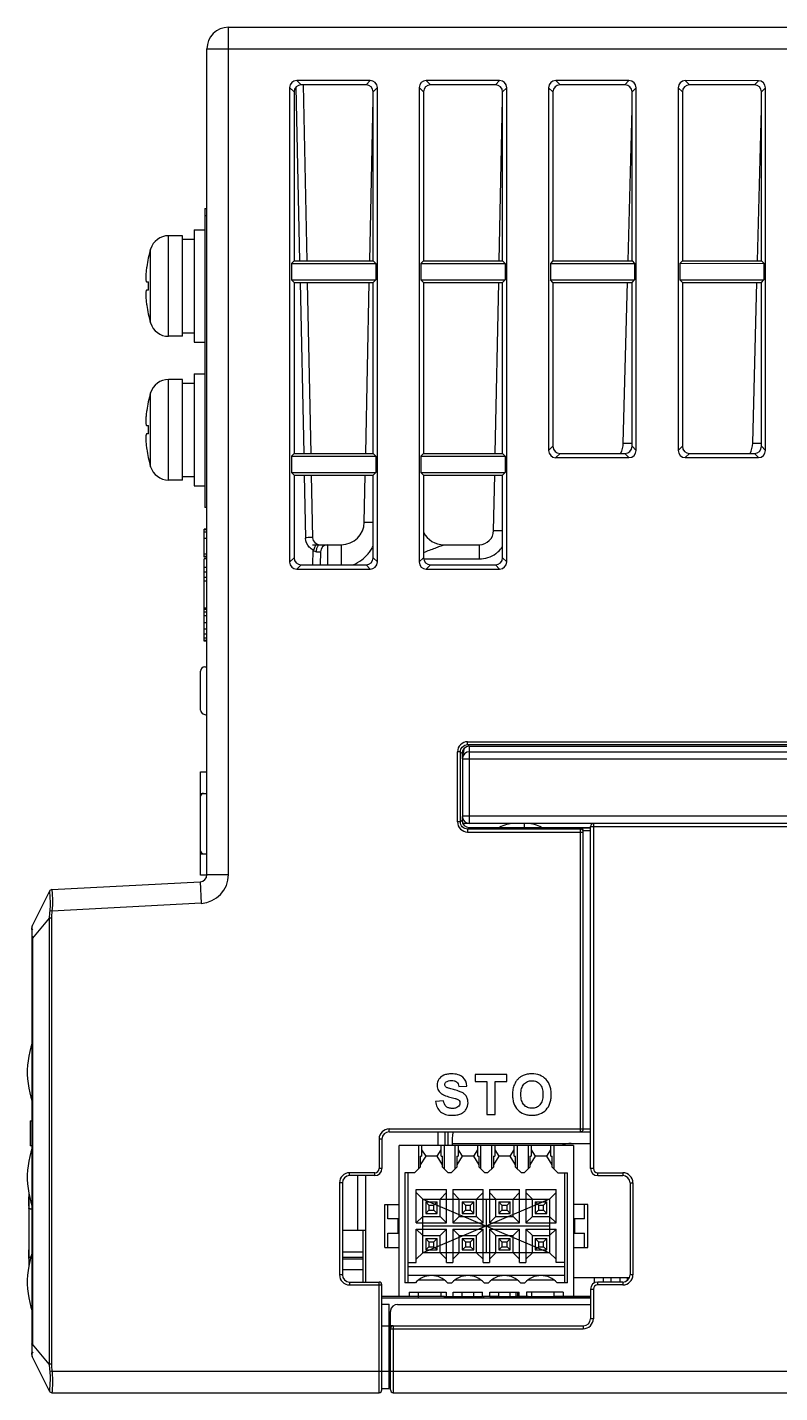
# Model space of a CAD drawing. Header units: millimetres. Extents: x 285 to 860, y 229 to 920.
# Drawn here: x 443.8 to 496.2, y 634.9 to 729.9 of the extents above; entities that cross this region are included whole.
import ezdxf

# ---------------------------------------------------------------- set-up
doc = ezdxf.new("R2010")
doc.units = ezdxf.units.MM
doc.header["$LTSCALE"] = 6
doc.layers.get('0').update_dxf_attribs({"linetype": 'CONTINUOUS'})

msp = doc.modelspace()

# ---------------------------------------------------------------- linework, layer by layer
for p, q in [((457.831, 670.962), (457.831, 729.917)), ((457.831, 729.917), (509.228, 729.917)), ((456.331, 670.962), (456.331, 728.417)), ((456.331, 728.417), (509.251, 728.417)), ((462.578, 726.217), (462.887, 725.917)), ((467.685, 726.215), (462.578, 726.217)), ((467.395, 725.917), (462.887, 725.917)), ((463.021, 725.919), (463.277, 713.667)), ((467.685, 726.215), (467.395, 725.917)), ((471.582, 726.213), (471.887, 725.917)), ((476.681, 726.211), (471.582, 726.213)), ((476.395, 725.917), (471.887, 725.917)), ((476.681, 726.211), (476.395, 725.917)), ((480.586, 726.21), (480.887, 725.917)), ((485.677, 726.207), (480.586, 726.21)), ((485.395, 725.917), (480.887, 725.917)), ((485.677, 726.207), (485.395, 725.917)), ((489.59, 726.206), (489.887, 725.917)), ((494.674, 726.204), (489.59, 726.206)), ((494.395, 725.917), (489.887, 725.917)), ((494.674, 726.204), (494.395, 725.917)), ((462.082, 725.721), (462.082, 692.712)), ((462.082, 725.721), (462.391, 725.42)), ((462.391, 725.42), (462.391, 713.667)), ((462.524, 725.758), (462.777, 713.675)), ((467.655, 713.672), (467.891, 724.947)), ((468.181, 725.719), (467.891, 725.42)), ((467.891, 713.667), (467.891, 725.42)), ((468.181, 692.715), (468.181, 725.719)), ((471.086, 725.717), (471.086, 692.716)), ((471.086, 725.717), (471.391, 725.42)), ((471.391, 725.42), (471.391, 713.667)), ((476.655, 713.672), (476.891, 724.947)), ((477.177, 725.715), (476.891, 725.42)), ((476.891, 713.667), (476.891, 725.42)), ((477.177, 692.718), (477.177, 725.715)), ((480.09, 725.714), (480.09, 700.47)), ((480.09, 725.714), (480.391, 725.42)), ((480.391, 725.42), (480.391, 713.667)), ((486.173, 725.711), (485.891, 725.42)), ((485.891, 713.667), (485.891, 725.42)), ((486.173, 700.472), (486.173, 725.711)), ((489.094, 725.71), (489.094, 700.474)), ((489.094, 725.71), (489.391, 725.42)), ((489.391, 725.42), (489.391, 713.667)), ((495.17, 725.707), (494.891, 725.42)), ((494.891, 713.667), (494.891, 725.42)), ((495.17, 700.476), (495.17, 725.707)), ((485.614, 713.674), (485.891, 724.239)), ((494.614, 713.674), (494.891, 724.239)), ((456.191, 717.317), (456.191, 696.517)), ((456.191, 717.317), (456.331, 717.317)), ((456.191, 716.825), (456.331, 716.825)), ((453.662, 708.417), (453.662, 715.417)), ((454.641, 715.417), (453.662, 715.417)), ((454.641, 708.417), (454.641, 715.417)), ((455.441, 715.817), (455.441, 708.017)), ((455.441, 715.817), (456.191, 715.817)), ((452.416, 709.345), (452.416, 714.488)), ((454.641, 715.167), (455.441, 715.167)), ((452.253, 713.857), (452.257, 713.855)), ((462.391, 713.667), (462.202, 713.482)), ((462.202, 713.482), (468.068, 713.485)), ((462.202, 713.482), (462.202, 712.351)), ((462.391, 713.667), (467.891, 713.667)), ((467.891, 713.667), (468.068, 713.485)), ((468.068, 713.485), (468.068, 712.348)), ((471.391, 713.667), (471.206, 713.486)), ((471.206, 713.486), (477.064, 713.489)), ((471.206, 713.486), (471.206, 712.347)), ((471.391, 713.667), (476.891, 713.667)), ((476.891, 713.667), (477.064, 713.489)), ((477.064, 713.489), (477.064, 712.344)), ((480.391, 713.667), (480.21, 713.49)), ((480.21, 713.49), (486.06, 713.493)), ((480.21, 713.49), (480.21, 712.343)), ((480.391, 713.667), (485.891, 713.667)), ((485.891, 713.667), (486.06, 713.493)), ((486.06, 713.493), (486.06, 712.341)), ((489.391, 713.667), (489.213, 713.494)), ((489.213, 713.494), (495.056, 713.496)), ((489.213, 713.494), (489.213, 712.339)), ((489.391, 713.667), (494.891, 713.667)), ((494.891, 713.667), (495.056, 713.496)), ((495.056, 713.496), (495.056, 712.337)), ((452.139, 712.209), (452.174, 712.207)), ((452.174, 711.627), (452.139, 711.624)), ((452.174, 712.207), (452.225, 712.203)), ((452.202, 711.629), (452.174, 711.627)), ((452.225, 711.631), (452.202, 711.629)), ((452.202, 711.629), (452.202, 711.629)), ((452.225, 712.203), (452.256, 712.2)), ((452.256, 711.633), (452.225, 711.631)), ((452.256, 712.2), (452.257, 712.2)), ((452.257, 711.633), (452.256, 711.633)), ((462.391, 712.167), (462.202, 712.351)), ((462.202, 712.351), (468.068, 712.348)), ((462.391, 712.167), (462.391, 700.267)), ((462.391, 712.167), (467.891, 712.167)), ((462.809, 712.175), (463.058, 700.267)), ((463.309, 712.167), (463.558, 700.267)), ((467.374, 700.277), (467.623, 712.172)), ((467.891, 712.167), (468.068, 712.348)), ((467.891, 700.267), (467.891, 712.167)), ((471.391, 712.167), (471.206, 712.347)), ((471.206, 712.347), (477.064, 712.344)), ((471.391, 712.167), (471.391, 700.267)), ((471.391, 712.167), (476.891, 712.167)), ((476.374, 700.277), (476.623, 712.172)), ((476.891, 712.167), (477.064, 712.344)), ((476.891, 700.267), (476.891, 712.167)), ((480.391, 712.167), (480.21, 712.343)), ((480.21, 712.343), (486.06, 712.341)), ((480.391, 712.167), (480.391, 700.763)), ((480.391, 712.167), (485.891, 712.167)), ((485.282, 700.975), (485.575, 712.175)), ((485.891, 712.167), (486.06, 712.341)), ((485.891, 700.763), (485.891, 712.167)), ((489.391, 712.167), (489.213, 712.339)), ((489.213, 712.339), (495.056, 712.337)), ((489.391, 712.167), (489.391, 700.763)), ((489.391, 712.167), (494.891, 712.167)), ((494.282, 700.975), (494.575, 712.175)), ((494.891, 712.167), (495.056, 712.337)), ((494.891, 700.763), (494.891, 712.167)), ((452.257, 709.979), (452.253, 709.976)), ((454.641, 708.417), (453.662, 708.417)), ((454.641, 708.667), (455.441, 708.667)), ((455.441, 708.017), (456.191, 708.017)), ((453.662, 698.417), (453.662, 705.417)), ((454.641, 705.417), (453.662, 705.417)), ((454.641, 698.417), (454.641, 705.417)), ((454.641, 705.167), (455.441, 705.167)), ((455.441, 705.817), (455.441, 698.017)), ((455.441, 705.817), (456.191, 705.817)), ((452.416, 699.345), (452.416, 704.488)), ((452.253, 703.857), (452.257, 703.855)), ((452.139, 702.209), (452.174, 702.207)), ((452.174, 702.207), (452.225, 702.203)), ((452.225, 702.203), (452.256, 702.2)), ((452.256, 702.2), (452.257, 702.2)), ((452.174, 701.627), (452.139, 701.624)), ((452.202, 701.629), (452.174, 701.627)), ((452.225, 701.631), (452.202, 701.629)), ((452.202, 701.629), (452.202, 701.629)), ((452.256, 701.633), (452.225, 701.631)), ((452.257, 701.633), (452.256, 701.633)), ((462.391, 700.267), (462.202, 700.082)), ((462.391, 700.267), (467.891, 700.267)), ((467.891, 700.267), (468.068, 700.085)), ((471.391, 700.267), (471.206, 700.086)), ((471.391, 700.267), (476.891, 700.267)), ((476.891, 700.267), (477.064, 700.089)), ((480.09, 700.47), (480.391, 700.763)), ((480.586, 699.974), (480.887, 700.267)), ((480.887, 700.267), (485.395, 700.267)), ((485.677, 699.976), (485.395, 700.267)), ((486.173, 700.472), (485.891, 700.763)), ((489.094, 700.474), (489.391, 700.763)), ((489.59, 699.978), (489.887, 700.267)), ((489.887, 700.267), (494.395, 700.267)), ((494.674, 699.98), (494.395, 700.267)), ((495.17, 700.476), (494.891, 700.763)), ((452.257, 699.979), (452.253, 699.976)), ((462.202, 700.082), (468.068, 700.085)), ((462.202, 700.082), (462.202, 698.951)), ((468.068, 700.085), (468.068, 698.948)), ((471.206, 700.086), (477.064, 700.089)), ((471.206, 700.086), (471.206, 698.947)), ((477.064, 700.089), (477.064, 698.944)), ((480.586, 699.974), (485.677, 699.976)), ((489.59, 699.978), (494.674, 699.98)), ((454.641, 698.417), (453.662, 698.417)), ((454.641, 698.667), (455.441, 698.667)), ((462.391, 698.767), (462.202, 698.951)), ((462.202, 698.951), (468.068, 698.948)), ((462.391, 698.767), (462.391, 693.013)), ((462.391, 698.767), (467.891, 698.767)), ((463.09, 698.767), (463.181, 694.404)), ((463.589, 698.767), (463.681, 694.406)), ((467.274, 695.483), (467.343, 698.767)), ((467.891, 698.767), (468.068, 698.948)), ((467.891, 693.013), (467.891, 698.767)), ((471.391, 698.767), (471.206, 698.947)), ((471.206, 698.947), (477.064, 698.944)), ((471.391, 698.767), (471.391, 693.013)), ((471.391, 698.767), (476.891, 698.767)), ((476.262, 694.896), (476.343, 698.767)), ((476.891, 698.767), (477.064, 698.944)), ((476.891, 693.013), (476.891, 698.767)), ((455.441, 698.017), (456.191, 698.017)), ((456.331, 696.517), (456.191, 696.517)), ((456.131, 694.781), (456.131, 694.987)), ((456.331, 694.987), (456.131, 694.987)), ((456.331, 694.949), (456.131, 694.949)), ((456.131, 693.042), (456.131, 694.78)), ((456.331, 694.78), (456.131, 694.78)), ((456.331, 694.345), (456.131, 694.345)), ((463.681, 693.917), (465.674, 693.917)), ((463.705, 692.517), (463.723, 693.536)), ((464.721, 693.917), (464.704, 692.517)), ((465.674, 693.917), (465.674, 692.517)), ((472.808, 693.917), (475.262, 693.917)), ((475.262, 693.917), (475.262, 692.934)), ((456.331, 693.269), (456.131, 693.269)), ((456.331, 693.105), (456.131, 693.105)), ((456.331, 693.057), (456.131, 693.057)), ((456.131, 689.506), (456.131, 692.942)), ((456.331, 692.942), (456.131, 692.942)), ((462.082, 692.712), (462.391, 693.013)), ((464.221, 693.425), (464.205, 692.517)), ((468.181, 692.715), (467.891, 693.013)), ((471.086, 692.716), (471.391, 693.013)), ((471.391, 693.376), (471.53, 693.43)), ((471.391, 692.934), (475.262, 692.934)), ((477.177, 692.718), (476.891, 693.013)), ((456.331, 692.333), (456.131, 692.333)), ((456.331, 692.001), (456.131, 692.001)), ((456.131, 691.662), (456.331, 691.662)), ((462.578, 692.216), (462.887, 692.517)), ((462.578, 692.216), (467.685, 692.218)), ((462.887, 692.517), (467.395, 692.517)), ((467.685, 692.218), (467.395, 692.517)), ((471.582, 692.22), (471.887, 692.517)), ((471.582, 692.22), (476.681, 692.222)), ((471.887, 692.517), (476.395, 692.517)), ((476.681, 692.222), (476.395, 692.517)), ((456.331, 691.372), (456.131, 691.372)), ((456.331, 691.371), (456.131, 691.371)), ((456.331, 689.506), (456.131, 689.506)), ((456.131, 687.198), (456.131, 689.501)), ((456.331, 689.5), (456.131, 689.5)), ((456.331, 689.419), (456.131, 689.419)), ((456.331, 689.213), (456.131, 689.213)), ((456.331, 688.969), (456.131, 688.969)), ((456.331, 688.476), (456.131, 688.476)), ((456.331, 688.047), (456.131, 688.047)), ((456.331, 687.693), (456.131, 687.693)), ((456.331, 687.426), (456.131, 687.426)), ((456.331, 687.257), (456.131, 687.257)), ((456.331, 687.198), (456.131, 687.198)), ((455.891, 682.404), (455.891, 685.117)), ((456.191, 685.417), (456.331, 685.417)), ((456.331, 682.034), (456.088, 682.122)), ((474.455, 680.007), (474.455, 680.206)), ((474.455, 680.206), (510.092, 680.206)), ((473.756, 674.626), (473.756, 679.507)), ((473.956, 679.507), (473.756, 679.507)), ((473.956, 674.626), (473.956, 679.507)), ((473.956, 679.507), (474.072, 679.391)), ((474.072, 679.391), (474.072, 679.017)), ((474.455, 680.007), (474.571, 679.89)), ((474.455, 680.007), (510.092, 680.007)), ((474.571, 679.89), (510.603, 679.897)), ((474.591, 674.517), (474.591, 679.922)), ((474.591, 679.517), (526.615, 679.517)), ((474.072, 679.079), (474.091, 679.079)), ((474.091, 679.079), (474.091, 675.017)), ((474.591, 679.025), (513.391, 679.025)), ((455.891, 670.917), (455.891, 678.117)), ((455.891, 678.117), (456.331, 678.117)), ((455.891, 676.617), (456.331, 676.617)), ((473.956, 674.626), (473.756, 674.626)), ((474.072, 674.742), (473.956, 674.626)), ((474.072, 675.017), (474.072, 674.742)), ((474.091, 675.017), (474.072, 675.017)), ((483.201, 674.517), (474.127, 674.517)), ((513.391, 675.025), (474.591, 675.025)), ((478.391, 674.517), (478.391, 674.242)), ((483.201, 674.517), (483.201, 650.517)), ((512.891, 674.517), (483.201, 674.517)), ((474.571, 674.243), (474.455, 674.127)), ((474.455, 674.127), (474.455, 673.927)), ((482.301, 674.127), (474.455, 674.127)), ((474.455, 673.927), (482.501, 673.927)), ((474.571, 674.243), (483.001, 674.241)), ((482.301, 653.067), (482.301, 674.204)), ((483.001, 674.204), (482.301, 674.204)), ((483.001, 674.005), (482.501, 674.005)), ((482.501, 653.267), (482.501, 673.994)), ((483.001, 650.517), (483.001, 674.317)), ((483.001, 674.317), (512.891, 674.317)), ((455.891, 672.417), (456.331, 672.417)), ((456.331, 670.917), (455.891, 670.917)), ((456.331, 670.962), (457.831, 670.962)), ((445.379, 669.812), (444.174, 667.403)), ((445.547, 669.923), (455.857, 670.463)), ((455.857, 670.463), (455.936, 668.965)), ((455.936, 668.965), (445.555, 668.421)), ((445.373, 667.927), (444.196, 666.545)), ((445.373, 667.927), (445.373, 636.903)), ((445.514, 667.927), (445.373, 667.927)), ((445.555, 668.421), (445.4, 668.445)), ((445.514, 667.927), (445.514, 636.903)), ((444.143, 667.269), (444.143, 667.227)), ((444.145, 667.113), (444.147, 667.061)), ((444.184, 666.839), (444.18, 666.925)), ((444.161, 666.557), (444.161, 638.311)), ((444.196, 666.545), (444.196, 638.289)), ((474.981, 657.05), (474.981, 656.58)), ((477.186, 657.05), (474.981, 657.05)), ((474.981, 656.58), (475.804, 656.58)), ((475.804, 656.58), (475.804, 654.271)), ((476.367, 654.271), (476.367, 656.58)), ((476.367, 656.58), (477.186, 656.58)), ((477.186, 656.58), (477.186, 657.05)), ((473.842, 656.231), (474.405, 656.25)), ((472.775, 655.226), (472.228, 655.171)), ((444.041, 653.837), (444.041, 652.087)), ((444.041, 653.837), (444.161, 653.837)), ((475.804, 654.271), (476.367, 654.271)), ((469.001, 653.067), (469.001, 653.267)), ((469.001, 653.267), (483.001, 653.267)), ((469.001, 653.067), (483.001, 653.067)), ((472.391, 653.067), (472.391, 652.117)), ((472.891, 652.117), (472.891, 653.067)), ((473.091, 653.067), (473.091, 652.117)), ((473.391, 652.666), (473.391, 652.117)), ((444.161, 652.087), (444.041, 652.087)), ((468.301, 652.567), (468.301, 650.517)), ((468.501, 652.567), (468.301, 652.567)), ((468.501, 652.567), (468.501, 650.517)), ((469.691, 641.617), (469.691, 652.117)), ((481.811, 652.117), (469.691, 652.117)), ((471.061, 650.512), (471.061, 652.117)), ((471.261, 652.117), (471.261, 651.367)), ((471.261, 651.815), (471.541, 651.367)), ((472.341, 651.367), (472.621, 651.815)), ((472.621, 651.367), (472.621, 652.117)), ((472.821, 652.117), (472.821, 650.512)), ((473.391, 652.266), (483.001, 652.266)), ((473.601, 650.512), (473.601, 652.117)), ((473.801, 652.117), (473.801, 651.367)), ((473.801, 651.815), (474.081, 651.367)), ((474.881, 651.367), (475.161, 651.815)), ((475.161, 651.367), (475.161, 652.117)), ((475.361, 652.117), (475.361, 650.512)), ((476.141, 650.512), (476.141, 652.117)), ((476.341, 652.117), (476.341, 651.367)), ((476.341, 651.815), (476.621, 651.367)), ((477.421, 651.367), (477.701, 651.815)), ((477.701, 651.367), (477.701, 652.117)), ((477.901, 652.117), (477.901, 650.512)), ((478.681, 650.512), (478.681, 652.117)), ((478.881, 652.117), (478.881, 651.367)), ((478.881, 651.815), (479.161, 651.367)), ((479.961, 651.367), (480.241, 651.815)), ((480.241, 651.367), (480.241, 652.117)), ((480.441, 652.117), (480.441, 650.512)), ((481.811, 652.117), (481.811, 641.617)), ((471.166, 651.367), (471.166, 650.617)), ((471.541, 651.367), (471.166, 650.767)), ((471.166, 651.367), (471.261, 651.367)), ((472.341, 651.367), (471.541, 651.367)), ((472.716, 650.767), (472.341, 651.367)), ((472.621, 651.367), (472.716, 651.367)), ((472.716, 650.617), (472.716, 651.367)), ((473.706, 651.367), (473.706, 650.617)), ((474.081, 651.367), (473.706, 650.767)), ((473.706, 651.367), (473.801, 651.367)), ((474.881, 651.367), (474.081, 651.367)), ((475.256, 650.767), (474.881, 651.367)), ((475.161, 651.367), (475.256, 651.367)), ((475.256, 650.617), (475.256, 651.367)), ((476.246, 651.367), (476.246, 650.617)), ((476.621, 651.367), (476.246, 650.767)), ((476.246, 651.367), (476.341, 651.367)), ((477.421, 651.367), (476.621, 651.367)), ((477.796, 650.767), (477.421, 651.367)), ((477.701, 651.367), (477.796, 651.367)), ((477.796, 650.617), (477.796, 651.367)), ((478.786, 651.367), (478.786, 650.617)), ((479.161, 651.367), (478.786, 650.767)), ((478.786, 651.367), (478.881, 651.367)), ((479.961, 651.367), (479.161, 651.367)), ((480.336, 650.767), (479.961, 651.367)), ((480.241, 651.367), (480.336, 651.367)), ((480.336, 650.617), (480.336, 651.367)), ((466.251, 650.017), (466.251, 650.217)), ((468.001, 650.217), (466.251, 650.217)), ((468.001, 650.017), (466.251, 650.017)), ((466.791, 650.017), (466.791, 646.217)), ((467.391, 642.617), (467.391, 650.017)), ((468.001, 650.017), (468.001, 650.217)), ((468.501, 650.517), (468.301, 650.517)), ((470.091, 650.217), (470.091, 642.567)), ((470.766, 650.217), (470.091, 650.217)), ((470.291, 650.217), (470.291, 642.567)), ((470.766, 650.217), (471.166, 650.617)), ((473.116, 650.217), (472.716, 650.617)), ((473.306, 650.217), (473.116, 650.217)), ((473.306, 650.217), (473.706, 650.617)), ((475.656, 650.217), (475.256, 650.617)), ((475.846, 650.217), (475.656, 650.217)), ((475.846, 650.217), (476.246, 650.617)), ((478.196, 650.217), (477.796, 650.617)), ((478.386, 650.217), (478.196, 650.217)), ((478.386, 650.217), (478.786, 650.617)), ((480.736, 650.217), (480.336, 650.617)), ((480.736, 650.217), (481.411, 650.217)), ((481.211, 642.567), (481.211, 650.217)), ((481.411, 642.567), (481.411, 650.217)), ((483.201, 650.517), (483.001, 650.517)), ((483.501, 650.017), (483.501, 650.217)), ((483.501, 650.217), (485.251, 650.217)), ((483.501, 650.017), (485.251, 650.017)), ((485.251, 650.217), (485.251, 650.017)), ((465.551, 649.517), (465.551, 643.117)), ((465.751, 649.517), (465.551, 649.517)), ((465.751, 649.517), (465.751, 643.117)), ((470.891, 646.737), (470.891, 649.048)), ((470.891, 649.048), (472.991, 649.048)), ((472.991, 646.737), (472.991, 649.048)), ((473.431, 649.048), (473.431, 646.737)), ((473.431, 649.048), (475.531, 649.048)), ((475.531, 646.737), (475.531, 649.048)), ((475.971, 649.048), (475.971, 646.737)), ((475.971, 649.048), (478.071, 649.048)), ((478.071, 646.737), (478.071, 649.048)), ((478.511, 649.048), (478.511, 646.737)), ((478.511, 649.048), (480.611, 649.048)), ((480.611, 646.737), (480.611, 649.048)), ((485.751, 649.517), (485.751, 643.117)), ((485.751, 649.517), (485.951, 649.517)), ((485.951, 649.517), (485.951, 643.117)), ((443.921, 648.537), (443.921, 647.887)), ((443.921, 648.537), (443.941, 648.537)), ((443.941, 648.804), (443.941, 643.73)), ((468.691, 645.017), (468.691, 648.017)), ((468.691, 648.017), (469.691, 648.017)), ((468.914, 647.017), (468.914, 648.017)), ((471.341, 648.387), (470.891, 648.837)), ((471.341, 644.647), (471.341, 648.387)), ((471.341, 648.387), (480.161, 644.647)), ((471.341, 648.387), (480.161, 648.387)), ((480.161, 648.387), (471.341, 644.647)), ((471.541, 648.187), (471.541, 647.387)), ((471.541, 648.187), (471.766, 647.962)), ((471.541, 648.187), (472.341, 648.187)), ((471.766, 647.962), (471.766, 647.612)), ((471.766, 647.962), (472.116, 647.962)), ((472.341, 648.187), (472.116, 647.962)), ((472.116, 647.612), (472.116, 647.962)), ((472.341, 647.387), (472.341, 648.187)), ((472.541, 648.387), (472.991, 648.837)), ((472.541, 647.187), (472.541, 648.387)), ((473.881, 648.387), (473.431, 648.837)), ((473.881, 647.187), (473.881, 648.387)), ((474.081, 648.187), (474.306, 647.962)), ((474.081, 648.187), (474.081, 647.387)), ((474.081, 648.187), (474.881, 648.187)), ((474.306, 647.962), (474.306, 647.612)), ((474.306, 647.962), (474.656, 647.962)), ((474.881, 648.187), (474.656, 647.962)), ((474.656, 647.612), (474.656, 647.962)), ((474.881, 647.387), (474.881, 648.187)), ((475.081, 648.387), (475.531, 648.837)), ((475.081, 647.187), (475.081, 648.387)), ((475.751, 648.387), (475.751, 644.647)), ((476.421, 648.387), (475.971, 648.837)), ((476.421, 647.187), (476.421, 648.387)), ((476.621, 648.187), (476.621, 647.387)), ((476.621, 648.187), (476.846, 647.962)), ((476.621, 648.187), (477.421, 648.187)), ((476.846, 647.962), (476.846, 647.612)), ((476.846, 647.962), (477.196, 647.962)), ((477.421, 648.187), (477.196, 647.962)), ((477.196, 647.612), (477.196, 647.962)), ((477.421, 647.387), (477.421, 648.187)), ((477.621, 648.387), (478.071, 648.837)), ((477.621, 647.187), (477.621, 648.387)), ((478.961, 648.387), (478.511, 648.837)), ((478.961, 647.187), (478.961, 648.387)), ((479.161, 648.187), (479.161, 647.387)), ((479.161, 648.187), (479.386, 647.962)), ((479.161, 648.187), (479.961, 648.187)), ((479.386, 647.962), (479.386, 647.612)), ((479.386, 647.962), (479.736, 647.962)), ((479.961, 648.187), (479.736, 647.962)), ((479.736, 647.612), (479.736, 647.962)), ((479.961, 647.387), (479.961, 648.187)), ((480.161, 648.387), (480.611, 648.837)), ((480.161, 648.387), (480.161, 644.647)), ((482.811, 648.017), (481.811, 648.017)), ((482.588, 647.017), (482.588, 648.017)), ((482.811, 645.017), (482.811, 648.017)), ((443.921, 647.887), (443.941, 647.887)), ((469.691, 647.017), (468.914, 647.017)), ((469.624, 646.017), (469.624, 647.017)), ((470.891, 646.737), (471.341, 647.187)), ((471.341, 647.187), (472.541, 647.187)), ((471.541, 647.387), (471.766, 647.612)), ((471.541, 647.387), (472.341, 647.387)), ((471.766, 647.612), (472.116, 647.612)), ((472.116, 647.612), (472.341, 647.387)), ((472.991, 646.737), (472.541, 647.187)), ((473.431, 646.737), (473.881, 647.187)), ((473.881, 647.187), (475.081, 647.187)), ((474.081, 647.387), (474.306, 647.612)), ((474.081, 647.387), (474.881, 647.387)), ((474.306, 647.612), (474.656, 647.612)), ((474.656, 647.612), (474.881, 647.387)), ((475.531, 646.737), (475.081, 647.187)), ((475.971, 646.737), (476.421, 647.187)), ((476.421, 647.187), (477.621, 647.187)), ((476.621, 647.387), (476.846, 647.612)), ((476.621, 647.387), (477.421, 647.387)), ((476.846, 647.612), (477.196, 647.612)), ((477.196, 647.612), (477.421, 647.387)), ((478.071, 646.737), (477.621, 647.187)), ((478.511, 646.737), (478.961, 647.187)), ((478.961, 647.187), (480.161, 647.187)), ((479.161, 647.387), (479.386, 647.612)), ((479.161, 647.387), (479.961, 647.387)), ((479.386, 647.612), (479.736, 647.612)), ((479.736, 647.612), (479.961, 647.387)), ((480.611, 646.737), (480.161, 647.187)), ((482.588, 647.017), (481.811, 647.017)), ((481.878, 647.017), (481.878, 646.017)), ((465.751, 646.217), (467.391, 646.217)), ((467.191, 642.617), (467.191, 646.217)), ((468.914, 645.017), (468.914, 646.017)), ((468.914, 646.017), (469.691, 646.017)), ((470.891, 646.737), (472.991, 646.737)), ((470.891, 643.985), (470.891, 646.297)), ((471.341, 645.847), (470.891, 646.297)), ((470.891, 646.297), (472.991, 646.297)), ((471.341, 646.517), (480.161, 646.517)), ((472.541, 645.847), (472.991, 646.297)), ((472.991, 643.985), (472.991, 646.297)), ((473.431, 646.737), (475.531, 646.737)), ((473.881, 645.847), (473.431, 646.297)), ((473.431, 646.297), (473.431, 643.985)), ((473.431, 646.297), (475.531, 646.297)), ((475.081, 645.847), (475.531, 646.297)), ((475.531, 643.985), (475.531, 646.297)), ((475.971, 646.737), (478.071, 646.737)), ((476.421, 645.847), (475.971, 646.297)), ((475.971, 646.297), (475.971, 643.985)), ((475.971, 646.297), (478.071, 646.297)), ((477.621, 645.847), (478.071, 646.297)), ((478.071, 643.985), (478.071, 646.297)), ((478.511, 646.737), (480.611, 646.737)), ((478.511, 646.297), (478.511, 643.985)), ((478.961, 645.847), (478.511, 646.297)), ((478.511, 646.297), (480.611, 646.297)), ((480.161, 645.847), (480.611, 646.297)), ((480.611, 643.985), (480.611, 646.297)), ((481.811, 646.017), (482.588, 646.017)), ((482.588, 645.017), (482.588, 646.017)), ((471.341, 645.847), (472.541, 645.847)), ((471.541, 645.647), (471.541, 644.847)), ((471.541, 645.647), (471.766, 645.422)), ((471.541, 645.647), (472.341, 645.647)), ((471.541, 644.847), (471.766, 645.072)), ((471.766, 645.422), (471.766, 645.072)), ((471.766, 645.422), (472.116, 645.422)), ((471.766, 645.072), (472.116, 645.072)), ((472.341, 645.647), (472.116, 645.422)), ((472.116, 645.072), (472.116, 645.422)), ((472.116, 645.072), (472.341, 644.847)), ((472.341, 644.847), (472.341, 645.647)), ((472.541, 644.647), (472.541, 645.847)), ((473.881, 644.647), (473.881, 645.847)), ((473.881, 645.847), (475.081, 645.847)), ((474.081, 645.647), (474.306, 645.422)), ((474.081, 645.647), (474.081, 644.847)), ((474.081, 645.647), (474.881, 645.647)), ((474.081, 644.847), (474.306, 645.072)), ((474.306, 645.422), (474.306, 645.072)), ((474.306, 645.422), (474.656, 645.422)), ((474.306, 645.072), (474.656, 645.072)), ((474.881, 645.647), (474.656, 645.422)), ((474.656, 645.072), (474.656, 645.422)), ((474.656, 645.072), (474.881, 644.847)), ((474.881, 644.847), (474.881, 645.647)), ((475.081, 644.647), (475.081, 645.847)), ((476.421, 644.647), (476.421, 645.847)), ((476.421, 645.847), (477.621, 645.847)), ((476.621, 645.647), (476.846, 645.422)), ((476.621, 645.647), (476.621, 644.847)), ((476.621, 645.647), (477.421, 645.647)), ((476.621, 644.847), (476.846, 645.072)), ((476.846, 645.422), (476.846, 645.072)), ((476.846, 645.422), (477.196, 645.422)), ((476.846, 645.072), (477.196, 645.072)), ((477.421, 645.647), (477.196, 645.422)), ((477.196, 645.072), (477.196, 645.422)), ((477.196, 645.072), (477.421, 644.847)), ((477.421, 644.847), (477.421, 645.647)), ((477.621, 644.647), (477.621, 645.847)), ((478.961, 644.647), (478.961, 645.847)), ((478.961, 645.847), (480.161, 645.847)), ((479.161, 645.647), (479.161, 644.847)), ((479.161, 645.647), (479.386, 645.422)), ((479.161, 645.647), (479.961, 645.647)), ((479.161, 644.847), (479.386, 645.072)), ((479.386, 645.422), (479.386, 645.072)), ((479.386, 645.422), (479.736, 645.422)), ((479.386, 645.072), (479.736, 645.072)), ((479.961, 645.647), (479.736, 645.422)), ((479.736, 645.072), (479.736, 645.422)), ((479.736, 645.072), (479.961, 644.847)), ((479.961, 644.847), (479.961, 645.647)), ((443.921, 644.847), (443.921, 644.247)), ((443.941, 644.847), (443.921, 644.847)), ((443.941, 644.247), (443.921, 644.247)), ((467.191, 644.7), (465.751, 644.7)), ((465.751, 644.348), (467.191, 644.348)), ((467.191, 644.199), (465.751, 644.199)), ((468.691, 645.017), (469.691, 645.017)), ((471.341, 644.647), (470.891, 644.197)), ((480.161, 644.647), (471.341, 644.647)), ((471.541, 644.847), (472.341, 644.847)), ((472.541, 644.647), (472.991, 644.197)), ((473.881, 644.647), (473.431, 644.197)), ((474.081, 644.847), (474.881, 644.847)), ((475.081, 644.647), (475.531, 644.197)), ((476.421, 644.647), (475.971, 644.197)), ((476.621, 644.847), (477.421, 644.847)), ((477.621, 644.647), (478.071, 644.197)), ((478.961, 644.647), (478.511, 644.197)), ((479.161, 644.847), (479.961, 644.847)), ((480.161, 644.647), (480.611, 644.197)), ((481.811, 645.017), (482.811, 645.017)), ((465.751, 643.497), (467.191, 643.497)), ((470.291, 643.985), (470.891, 643.985)), ((481.211, 643.667), (470.291, 643.667)), ((472.991, 643.985), (473.431, 643.985)), ((475.531, 643.985), (475.971, 643.985)), ((478.071, 643.985), (478.511, 643.985)), ((481.211, 643.985), (480.611, 643.985)), ((465.751, 643.117), (465.551, 643.117)), ((466.251, 642.617), (466.251, 642.417)), ((466.251, 642.617), (468.296, 642.617)), ((466.251, 642.417), (468.496, 642.417)), ((468.296, 634.917), (468.296, 642.617)), ((468.496, 635.117), (468.496, 642.417)), ((470.823, 642.567), (470.091, 642.567)), ((481.211, 643.067), (470.291, 643.067)), ((471.041, 642.767), (472.841, 642.767)), ((473.059, 642.567), (473.363, 642.567)), ((473.581, 642.767), (475.381, 642.767)), ((475.599, 642.567), (475.903, 642.567)), ((476.121, 642.767), (477.921, 642.767)), ((478.139, 642.567), (478.443, 642.567)), ((478.661, 642.767), (480.461, 642.767)), ((481.411, 642.567), (480.679, 642.567)), ((485.709, 642.917), (481.811, 642.917)), ((483.286, 642.567), (483.286, 642.917)), ((483.501, 642.417), (483.501, 642.617)), ((485.251, 642.617), (483.501, 642.617)), ((485.251, 642.417), (483.501, 642.417)), ((483.886, 642.917), (483.886, 642.617)), ((484.432, 642.617), (484.432, 642.917)), ((485.032, 642.917), (485.032, 642.617)), ((485.251, 642.617), (485.251, 642.417)), ((485.576, 642.738), (485.576, 642.917)), ((485.951, 643.117), (485.751, 643.117)), ((469.691, 641.617), (468.496, 641.617)), ((468.496, 641.517), (483.001, 641.517)), ((470.391, 641.617), (469.691, 641.617)), ((469.691, 641.517), (481.811, 641.517)), ((470.391, 641.917), (470.391, 641.617)), ((470.391, 641.917), (472.961, 641.917)), ((472.839, 641.617), (470.391, 641.617)), ((471.041, 641.517), (471.041, 641.917)), ((472.612, 641.617), (472.612, 641.917)), ((472.839, 641.617), (473.461, 641.617)), ((472.841, 641.517), (472.841, 641.617)), ((472.891, 641.617), (472.891, 641.517)), ((472.961, 641.917), (472.961, 641.617)), ((473.461, 641.617), (473.461, 641.917)), ((473.461, 641.917), (475.501, 641.917)), ((473.461, 641.617), (475.501, 641.617)), ((474.081, 641.517), (474.081, 641.917)), ((474.881, 641.517), (474.881, 641.917)), ((475.501, 641.617), (475.501, 641.917)), ((476.001, 641.617), (475.501, 641.617)), ((475.571, 641.617), (475.571, 641.517)), ((476.621, 641.607), (475.571, 641.607)), ((476.001, 641.617), (476.001, 641.917)), ((476.001, 641.917), (478.041, 641.917)), ((476.001, 641.617), (478.041, 641.617)), ((476.621, 641.517), (476.621, 641.917)), ((477.421, 641.517), (477.421, 641.917)), ((477.821, 641.917), (477.821, 641.517)), ((478.661, 641.607), (477.821, 641.607)), ((477.916, 641.917), (477.916, 641.617)), ((478.041, 641.617), (478.041, 641.917)), ((478.041, 641.617), (478.641, 641.617)), ((478.541, 641.917), (478.541, 641.617)), ((481.111, 641.917), (478.541, 641.917)), ((478.641, 641.617), (481.111, 641.617)), ((478.661, 641.617), (478.661, 641.517)), ((478.89, 641.917), (478.89, 641.617)), ((480.461, 641.917), (480.461, 641.517)), ((483.001, 641.607), (480.461, 641.607)), ((481.111, 641.917), (481.111, 641.617)), ((481.111, 641.617), (481.811, 641.617)), ((481.811, 641.617), (483.001, 641.617)), ((483.001, 642.117), (483.001, 640.067)), ((483.001, 642.117), (483.201, 642.117)), ((483.201, 642.117), (483.201, 640.067)), ((468.496, 641.067), (468.996, 641.067)), ((468.996, 635.217), (468.996, 641.067)), ((469.091, 635.117), (469.091, 640.561)), ((469.591, 641.061), (483.001, 641.061)), ((468.496, 639.567), (468.996, 639.567)), ((469.091, 639.917), (468.996, 639.917)), ((469.031, 639.917), (468.996, 639.917)), ((469.246, 639.561), (469.091, 639.561)), ((469.091, 639.367), (482.501, 639.367)), ((469.291, 639.567), (469.291, 634.917)), ((469.291, 639.567), (482.501, 639.567)), ((482.501, 639.567), (482.501, 639.367)), ((483.201, 640.067), (483.001, 640.067)), ((444.149, 637.831), (444.147, 637.773)), ((444.154, 637.964), (444.149, 637.831)), ((444.18, 637.908), (444.184, 637.995)), ((445.373, 636.903), (444.196, 638.289)), ((468.996, 638.317), (469.091, 638.317)), ((445.376, 635.027), (444.174, 637.43)), ((445.514, 636.903), (445.373, 636.903)), ((468.996, 636.917), (469.091, 636.917)), ((445.554, 636.417), (445.399, 636.393)), ((445.554, 636.417), (468.496, 636.417)), ((468.496, 636.42), (468.996, 636.42)), ((468.996, 636.417), (575.488, 636.417)), ((445.555, 634.917), (468.296, 634.917)), ((468.496, 635.217), (468.996, 635.217)), ((469.291, 634.917), (647.582, 634.917))]:
    msp.add_line(p, q)
for points in [[(444.143, 667.227), (444.143, 667.197), (444.144, 667.159), (444.145, 667.113)], [(444.147, 667.061), (444.149, 667.002), (444.154, 666.869)], [(444.154, 666.869), (444.157, 666.795), (444.159, 666.719), (444.16, 666.639), (444.161, 666.557)], [(444.161, 659.182), (444.091, 658.963), (444.007, 658.646), (443.941, 658.329), (443.892, 658.011), (443.859, 657.694), (443.843, 657.377), (443.843, 657.06), (443.859, 656.743), (443.891, 656.426), (443.94, 656.109), (444.006, 655.791), (444.09, 655.474), (444.161, 655.251)], [(444.161, 651.882), (444.091, 651.663), (444.007, 651.346), (443.941, 651.029), (443.892, 650.711), (443.859, 650.394), (443.843, 650.077), (443.843, 649.76), (443.859, 649.443), (443.891, 649.126), (443.94, 648.809), (444.006, 648.491), (444.09, 648.174), (444.161, 647.951)], [(444.161, 644.582), (444.091, 644.363), (444.007, 644.046), (443.941, 643.729), (443.892, 643.411), (443.859, 643.094), (443.843, 642.777), (443.843, 642.46), (443.859, 642.143), (443.891, 641.826), (443.94, 641.509), (444.006, 641.191), (444.09, 640.874), (444.161, 640.651)], [(444.147, 637.773), (444.145, 637.72), (444.144, 637.674), (444.143, 637.636), (444.143, 637.606), (444.143, 637.583), (444.143, 637.564)], [(444.159, 638.115), (444.157, 638.038), (444.154, 637.964)], [(444.161, 638.311), (444.161, 638.276), (444.16, 638.194), (444.159, 638.115)]]:
    msp.add_lwpolyline(points)
for centre, radius, start, end in [((457.831, 728.417), 1.5, 90, 180), ((453.662, 714.117), 1.3, 90, 163.39845), ((461.041, 711.917), 9, 163.39845, 167.55053), ((461.065, 711.916), 9.019, 167.58885, 171.42482), ((458.9, 712.23), 6.832, 171.75853, 172.40163), ((461.062, 711.917), 9.016, 171.42531, 171.75866), ((462.078, 711.917), 9.826, 178.34593, 181.65407), ((458.9, 711.603), 6.832, 187.59839, 188.24147), ((461.062, 711.916), 9.016, 188.24134, 188.57469), ((461.065, 711.917), 9.019, 188.57518, 192.41115), ((461.041, 711.917), 9, 192.44947, 196.60155), ((453.662, 709.717), 1.3, 196.60155, 270), ((453.662, 704.117), 1.3, 90, 163.39845), ((461.041, 701.917), 9, 163.39845, 167.55053), ((458.9, 702.23), 6.832, 171.75853, 172.40163), ((461.062, 701.917), 9.016, 171.42531, 171.75866), ((461.065, 701.916), 9.019, 167.58885, 171.42482), ((462.078, 701.917), 9.826, 178.34593, 181.65407), ((458.9, 701.603), 6.832, 187.59839, 188.24147), ((461.062, 701.916), 9.016, 188.24134, 188.57469), ((461.065, 701.917), 9.019, 188.57518, 192.41115), ((483.682, 701.017), 1.6, 332.0396, 358.5), ((492.682, 701.017), 1.6, 332.0396, 358.5), ((461.041, 701.917), 9, 192.44947, 196.60155), ((453.662, 699.717), 1.3, 196.60155, 270), ((465.674, 695.517), 1.6, 270, 358.8), ((472.808, 695.517), 1.6, 207.45684, 270), ((475.262, 694.917), 1, 270, 358.8), ((464.168, 694.426), 0.987, 181.22608, 183.61267), ((464.181, 694.417), 0.5, 181.2, 270.00306), ((515.883, 666.688), 58.664, 152.59926, 152.76417), ((464.721, 693.417), 0.5, 89.99991, 179), ((465.28, 695.17), 2.939, 320.05867, 326.06577), ((465.212, 695.215), 3.02, 326.08667, 332.5806), ((475.255, 694.94), 2.009, 311.40466, 324.59423), ((465.35, 695.11), 2.847, 308.05256, 320.092), ((475.262, 694.933), 2, 305.4741, 311.40231), ((456.191, 685.117), 0.3, 90, 179.99999), ((456.191, 682.404), 0.3, 180, 250), ((474.455, 679.508), 0.699, 89.97401, 180.02599), ((474.591, 679.017), 0.5, 90, 180), ((471.865, 679.969), 2.346, 352.33098, 354.3565), ((456.091, 676.417), 0.2, 90, 179.99998), ((474.455, 674.626), 0.699, 179.97401, 270.02599), ((474.591, 675.017), 0.5, 180, 270), ((477.687, 672.517), 2, 90, 120.27341), ((478.595, 672.517), 2, 59.69759, 90), ((483.201, 674.317), 0.2, 90, 180), ((482.301, 673.927), 0.199, 82.67831, 89.97757), ((482.301, 673.924), 0.202, 71.69055, 82.68771), ((482.301, 673.927), 0.2, 0.02785, 71.64323), ((456.091, 672.617), 0.2, 180.00001, 270), ((455.831, 670.962), 0.5, 273, 0), ((455.831, 670.962), 2, 273, 0), ((445.558, 669.723), 0.2, 93, 153.43495), ((444.443, 667.269), 0.3, 153.43495, 214.85655), ((427.56, 665.98), 16.646, 2.29878, 2.95699), ((435.096, 666.289), 9.104, 1.61007, 2.25677), ((469.001, 652.567), 0.7, 90, 180), ((469.001, 652.567), 0.5, 90, 180), ((474.891, 652.666), 1.5, 164.49147, 180), ((482.301, 653.267), 0.2, 270, 0), ((481.666, 650.766), 1.5, 90, 115.74682), ((466.251, 649.517), 0.7, 90, 180), ((466.251, 649.517), 0.5, 90, 180), ((468.001, 650.517), 0.5, 270, 0), ((468.001, 650.517), 0.3, 270, 0), ((483.501, 650.517), 0.5, 180, 270), ((483.501, 650.517), 0.3, 180, 270), ((485.251, 649.517), 0.7, 0, 90), ((485.251, 649.517), 0.5, 0, 90), ((466.251, 643.117), 0.7, 180, 270), ((466.251, 643.117), 0.5, 180, 270), ((468.296, 642.417), 0.2, 0, 90), ((471.941, 641.567), 1.5, 41.81031, 138.18969), ((474.481, 641.567), 1.5, 41.81031, 138.18969), ((477.021, 641.567), 1.5, 41.81031, 138.18969), ((479.561, 641.567), 1.5, 41.81031, 138.18969), ((483.501, 642.117), 0.5, 90, 180), ((483.501, 642.117), 0.3, 90, 180), ((485.251, 643.117), 0.7, 270, 0), ((485.251, 643.117), 0.5, 270, 0), ((469.589, 640.561), 0.498, 172.22835, 179.97406), ((469.591, 640.561), 0.5, 89.99726, 172.30089), ((469.291, 639.367), 0.2, 90, 180), ((482.501, 640.067), 0.7, 270, 0), ((482.501, 640.067), 0.5, 270, 0), ((444.443, 637.564), 0.3, 137.47261, 206.56505), ((445.555, 635.117), 0.2, 206.56505, 270), ((468.296, 635.117), 0.2, 270, 0), ((469.291, 635.117), 0.2, 180, 270)]:
    msp.add_arc(centre, radius, start, end)
for centre, major_axis, ratio, start_param, end_param in [((462.586, 725.714), (0.364, -0.354), 0.984828, 2.349397, 3.90534), ((462.895, 725.413), (-0.359, 0.359), 0.985257, -0.777767, 0.778177), ((467.387, 725.413), (0.359, 0.359), 0.985257, -0.778177, 0.777767), ((467.677, 725.711), (0.353, 0.364), 0.985673, -0.792606, 0.763337), ((471.59, 725.71), (0.364, -0.354), 0.984828, 2.349397, 3.90534), ((471.895, 725.413), (-0.359, 0.359), 0.985257, -0.777767, 0.778177), ((476.387, 725.413), (0.359, 0.359), 0.985257, -0.778177, 0.777767), ((476.674, 725.707), (0.353, 0.364), 0.985673, -0.792606, 0.763337), ((480.594, 725.706), (0.364, -0.354), 0.984828, 2.349397, 3.90534), ((480.895, 725.413), (-0.359, 0.359), 0.985257, -0.777767, 0.778177), ((485.387, 725.413), (0.359, 0.359), 0.985257, -0.778177, 0.777767), ((485.67, 725.704), (0.353, 0.364), 0.985673, -0.792606, 0.763337), ((489.598, 725.702), (0.364, -0.354), 0.984828, 2.349397, 3.90534), ((489.895, 725.413), (-0.359, 0.359), 0.985257, -0.777767, 0.778177), ((494.387, 725.413), (0.359, 0.359), 0.985257, -0.778177, 0.777767), ((494.666, 725.7), (0.353, 0.364), 0.985673, -0.792606, 0.763337), ((480.594, 700.477), (0.364, 0.354), 0.984828, 2.377845, 3.933789), ((480.895, 700.77), (0.359, 0.359), 0.985257, -3.91977, -2.363826), ((485.387, 700.77), (-0.359, 0.359), 0.985257, -3.919359, -2.363416), ((485.67, 700.48), (-0.353, 0.364), 0.985673, -3.90493, -2.348987), ((489.598, 700.481), (0.364, 0.354), 0.984828, 2.377845, 3.933789), ((489.895, 700.77), (0.359, 0.359), 0.985257, -3.91977, -2.363826), ((494.387, 700.77), (-0.359, 0.359), 0.985257, -3.919359, -2.363416), ((494.666, 700.483), (-0.353, 0.364), 0.985673, -3.90493, -2.348987), ((462.586, 692.72), (0.364, 0.354), 0.984828, 2.377845, 3.933789), ((462.895, 693.02), (0.359, 0.359), 0.985257, -3.91977, -2.363826), ((467.387, 693.02), (-0.359, 0.359), 0.985257, -3.919359, -2.363416), ((467.677, 692.722), (-0.353, 0.364), 0.985673, -3.90493, -2.348987), ((471.59, 692.724), (0.364, 0.354), 0.984828, 2.377845, 3.933789), ((471.895, 693.02), (0.359, 0.359), 0.985257, -3.91977, -2.363826), ((476.387, 693.02), (-0.359, 0.359), 0.985257, -3.919359, -2.363416), ((476.674, 692.726), (-0.353, 0.364), 0.985673, -3.90493, -2.348987), ((474.573, 679.39), (-0.342, 0.367), 0.997441, 5.534874, 7.102931), ((474.573, 674.743), (0.342, 0.367), 0.997441, 2.321847, 3.889904)]:
    msp.add_ellipse(centre, major_axis=major_axis, ratio=ratio, start_param=start_param, end_param=end_param)
for points, knots in [([(452.129, 713.133), (452.113, 713.016), (452.095, 712.846), (452.082, 712.629), (452.079, 712.492), (452.084, 712.379), (452.092, 712.302), (452.104, 712.255), (452.114, 712.228), (452.129, 712.21), (452.139, 712.209)], [0, 0, 0, 0, 0.377528, 0.5451, 0.691709, 0.812937, 0.905368, 0.93992, 0.966672, 1, 1, 1, 1]), ([(452.139, 711.624), (452.129, 711.623), (452.114, 711.605), (452.104, 711.579), (452.092, 711.531), (452.084, 711.454), (452.079, 711.341), (452.082, 711.204), (452.095, 710.988), (452.113, 710.817), (452.129, 710.7)], [0, 0, 0, 0, 0.033328, 0.06008, 0.094632, 0.187062, 0.308289, 0.454897, 0.622468, 1, 1, 1, 1]), ([(452.129, 703.133), (452.113, 703.016), (452.095, 702.846), (452.082, 702.629), (452.079, 702.492), (452.084, 702.379), (452.092, 702.302), (452.104, 702.255), (452.114, 702.228), (452.129, 702.21), (452.139, 702.209)], [0, 0, 0, 0, 0.377528, 0.5451, 0.691709, 0.812937, 0.905368, 0.93992, 0.966672, 1, 1, 1, 1]), ([(452.139, 701.624), (452.129, 701.623), (452.114, 701.605), (452.104, 701.579), (452.092, 701.531), (452.084, 701.454), (452.079, 701.341), (452.082, 701.204), (452.095, 700.988), (452.113, 700.817), (452.129, 700.7)], [0, 0, 0, 0, 0.033328, 0.06008, 0.094632, 0.187062, 0.308289, 0.454897, 0.622468, 1, 1, 1, 1]), ([(485.282, 700.975), (485.282, 700.978), (485.304, 700.975), (485.328, 700.981), (485.384, 700.979), (485.488, 700.981), (485.661, 700.978), (485.808, 700.976), (485.891, 700.975)], [0, 0, 0, 0, 0.018057, 0.070272, 0.155904, 0.273304, 0.592072, 1, 1, 1, 1]), ([(494.282, 700.975), (494.282, 700.978), (494.304, 700.975), (494.328, 700.981), (494.384, 700.979), (494.488, 700.981), (494.661, 700.978), (494.808, 700.976), (494.891, 700.975)], [0, 0, 0, 0, 0.018057, 0.070272, 0.155904, 0.273304, 0.592072, 1, 1, 1, 1]), ([(467.274, 695.483), (467.274, 695.487), (467.297, 695.483), (467.321, 695.489), (467.378, 695.488), (467.483, 695.49), (467.658, 695.489), (467.807, 695.487), (467.891, 695.486)], [0, 0, 0, 0, 0.01808, 0.070376, 0.156137, 0.273668, 0.5925, 1, 1, 1, 1]), ([(476.262, 694.896), (476.262, 694.899), (476.285, 694.896), (476.31, 694.902), (476.368, 694.901), (476.475, 694.903), (476.654, 694.901), (476.805, 694.9), (476.891, 694.899)], [0, 0, 0, 0, 0.018113, 0.070529, 0.156473, 0.274184, 0.593156, 1, 1, 1, 1]), ([(463.681, 694.406), (463.681, 694.409), (463.661, 694.405), (463.639, 694.411), (463.59, 694.409), (463.502, 694.41), (463.362, 694.407), (463.245, 694.406), (463.181, 694.404)], [0, 0, 0, 0, 0.019558, 0.076467, 0.168954, 0.293195, 0.617475, 1, 1, 1, 1]), ([(463.801, 693.686), (463.818, 693.72), (463.867, 693.813), (463.914, 693.907), (463.948, 693.966)], [0, 0, 0, 0, 0.361595, 1, 1, 1, 1]), ([(463.948, 693.966), (463.949, 693.967), (463.95, 693.968), (463.951, 693.972), (463.952, 693.972)], [0, 0, 0, 0, 0.745378, 1, 1, 1, 1]), ([(463.984, 693.673), (463.992, 693.702), (464.022, 693.791), (464.08, 693.886), (464.141, 693.909)], [0, 0, 0, 0, 0.314398, 1, 1, 1, 1]), ([(471.53, 693.43), (471.658, 693.479), (471.909, 693.577), (472.218, 693.697), (472.452, 693.785), (472.606, 693.847), (472.724, 693.882), (472.786, 693.917), (472.808, 693.917)], [0, 0, 0, 0, 0.300973, 0.590631, 0.726951, 0.85168, 0.952482, 1, 1, 1, 1]), ([(463.951, 693.428), (463.988, 693.429), (464.052, 693.427), (464.143, 693.433), (464.182, 693.421), (464.221, 693.432), (464.221, 693.425)], [0, 0, 0, 0, 0.412184, 0.730378, 0.931126, 1, 1, 1, 1]), ([(474.091, 679.017), (474.091, 679.02), (474.111, 679.016), (474.132, 679.022), (474.182, 679.021), (474.27, 679.024), (474.41, 679.025), (474.527, 679.025), (474.591, 679.025)], [0, 0, 0, 0, 0.019561, 0.076489, 0.169033, 0.293332, 0.617609, 1, 1, 1, 1]), ([(474.591, 675.025), (474.527, 675.025), (474.41, 675.025), (474.27, 675.024), (474.182, 675.021), (474.132, 675.022), (474.111, 675.016), (474.091, 675.02), (474.091, 675.017)], [0, 0, 0, 0, 0.382497, 0.706782, 0.831031, 0.923525, 0.98044, 1, 1, 1, 1]), ([(482.301, 674.204), (482.341, 674.202), (482.428, 674.171), (482.483, 674.092), (482.495, 674.046)], [0, 0, 0, 0, 0.451668, 1, 1, 1, 1]), ([(445.379, 669.813), (445.382, 669.818), (445.378, 669.77), (445.383, 669.763), (445.384, 669.747)], [0, 0, 0, 0, 0.253168, 1, 1, 1, 1]), ([(445.547, 669.923), (445.55, 669.923), (445.546, 669.907), (445.553, 669.891), (445.553, 669.851), (445.558, 669.802), (445.562, 669.737), (445.569, 669.627), (445.574, 669.538), (445.577, 669.474)], [0, 0, 0, 0, 0.016593, 0.065857, 0.147417, 0.260426, 0.403758, 0.575979, 1, 1, 1, 1]), ([(445.384, 669.747), (445.389, 669.683), (445.425, 669.251), (445.446, 668.812), (445.4, 668.445)], [0, 0, 0, 0, 0.147072, 1, 1, 1, 1]), ([(445.577, 669.474), (445.581, 669.399), (445.595, 669.048), (445.589, 668.695), (445.555, 668.421)], [0, 0, 0, 0, 0.215357, 1, 1, 1, 1]), ([(444.171, 667.144), (444.17, 667.174), (444.169, 667.259), (444.167, 667.344), (444.173, 667.397)], [0, 0, 0, 0, 0.359054, 1, 1, 1, 1]), ([(444.18, 666.925), (444.179, 666.944), (444.175, 667.017), (444.172, 667.09), (444.171, 667.144)], [0, 0, 0, 0, 0.265259, 1, 1, 1, 1]), ([(444.173, 667.397), (444.173, 667.399), (444.174, 667.401), (444.174, 667.402), (444.174, 667.403)], [0, 0, 0, 0, 0.653913, 1, 1, 1, 1]), ([(444.161, 666.522), (444.161, 666.524), (444.169, 666.538), (444.185, 666.541), (444.196, 666.545)], [0, 0, 0, 0, 0.142661, 1, 1, 1, 1]), ([(474.405, 656.25), (474.397, 656.476), (474.245, 656.85), (473.777, 657.075), (473.398, 657.11), (473.058, 657.087), (472.734, 656.999), (472.418, 656.756), (472.322, 656.422), (472.335, 656.241), (472.342, 656.201)], [0, 0, 0, 0, 0.222181, 0.343843, 0.494829, 0.592276, 0.677387, 0.82378, 0.960231, 1, 1, 1, 1]), ([(473.466, 656.004), (473.353, 656.031), (473.178, 656.079), (472.972, 656.16), (472.882, 656.263), (472.861, 656.362), (472.882, 656.463), (472.973, 656.558), (473.13, 656.622), (473.324, 656.64), (473.457, 656.63), (473.516, 656.617)], [0, 0, 0, 0, 0.227332, 0.360857, 0.426116, 0.487885, 0.553622, 0.619765, 0.738063, 0.881093, 1, 1, 1, 1]), ([(473.516, 656.617), (473.525, 656.615), (473.587, 656.6), (473.756, 656.527), (473.823, 656.344), (473.842, 656.231)], [0, 0, 0, 0, 0.04855, 0.353806, 1, 1, 1, 1]), ([(480.276, 655.678), (480.275, 655.779), (480.261, 655.976), (480.176, 656.344), (479.941, 656.743), (479.476, 657.048), (479.003, 657.115), (478.612, 657.084), (478.344, 657.009), (478.129, 656.89), (477.959, 656.742), (477.813, 656.564), (477.682, 656.329), (477.613, 656.084), (477.584, 655.842), (477.579, 655.712), (477.579, 655.644)], [0, 0, 0, 0, 0.06748, 0.133178, 0.25313, 0.369283, 0.495437, 0.567546, 0.63312, 0.681232, 0.732023, 0.784212, 0.836039, 0.911958, 0.954199, 1, 1, 1, 1]), ([(478.157, 655.662), (478.157, 655.738), (478.165, 655.879), (478.215, 656.129), (478.341, 656.39), (478.612, 656.584), (478.93, 656.636), (479.247, 656.585), (479.515, 656.392), (479.643, 656.134), (479.69, 655.886), (479.698, 655.744), (479.698, 655.668), (479.698, 655.666)], [0, 0, 0, 0, 0.081458, 0.153391, 0.275507, 0.385425, 0.500866, 0.616123, 0.725024, 0.846176, 0.917572, 0.998649, 1, 1, 1, 1]), ([(472.342, 656.201), (472.352, 656.137), (472.4, 655.972), (472.567, 655.751), (472.865, 655.584), (473.088, 655.518), (473.218, 655.486)], [0, 0, 0, 0, 0.158712, 0.423838, 0.665542, 1, 1, 1, 1]), ([(474.469, 655.278), (474.451, 655.365), (474.396, 655.514), (474.249, 655.691), (474.057, 655.822), (473.79, 655.921), (473.585, 655.976), (473.466, 656.004)], [0, 0, 0, 0, 0.197308, 0.354859, 0.516683, 0.720369, 1, 1, 1, 1]), ([(477.579, 655.644), (477.579, 655.538), (477.593, 655.336), (477.682, 654.968), (477.913, 654.574), (478.292, 654.326), (478.643, 654.235), (478.93, 654.213), (479.216, 654.235), (479.565, 654.327), (479.943, 654.578), (480.176, 654.974), (480.263, 655.346), (480.276, 655.557), (480.276, 655.671), (480.276, 655.678)], [0, 0, 0, 0, 0.071101, 0.135996, 0.253813, 0.369595, 0.430712, 0.497036, 0.562596, 0.623203, 0.738784, 0.857993, 0.923248, 0.995077, 1, 1, 1, 1]), ([(479.698, 655.666), (479.698, 655.592), (479.69, 655.45), (479.642, 655.198), (479.511, 654.937), (479.243, 654.739), (478.93, 654.683), (478.616, 654.74), (478.348, 654.938), (478.184, 655.266), (478.157, 655.522), (478.157, 655.662)], [0, 0, 0, 0, 0.080812, 0.153374, 0.277401, 0.387877, 0.500696, 0.613652, 0.724951, 0.848322, 1, 1, 1, 1]), ([(472.228, 655.171), (472.259, 654.912), (472.42, 654.498), (472.928, 654.248), (473.329, 654.211), (473.691, 654.234), (473.973, 654.307), (474.2, 654.438), (474.414, 654.683), (474.501, 654.987), (474.482, 655.213), (474.469, 655.278)], [0, 0, 0, 0, 0.229598, 0.343513, 0.481082, 0.578674, 0.661568, 0.734861, 0.805837, 0.942594, 1, 1, 1, 1]), ([(473.151, 654.726), (473.087, 654.746), (472.887, 654.85), (472.801, 655.078), (472.775, 655.226)], [0, 0, 0, 0, 0.310209, 1, 1, 1, 1]), ([(473.665, 655.364), (473.738, 655.338), (473.877, 655.28), (473.958, 655.033), (473.829, 654.81), (473.604, 654.706), (473.382, 654.687), (473.225, 654.703), (473.151, 654.726)], [0, 0, 0, 0, 0.170605, 0.30018, 0.519403, 0.658359, 0.832088, 1, 1, 1, 1]), ([(473.218, 655.486), (473.346, 655.454), (473.496, 655.417), (473.643, 655.372), (473.665, 655.364)], [0, 0, 0, 0, 0.853537, 1, 1, 1, 1]), ([(444.161, 647.677), (444.131, 647.681), (444.076, 647.69), (444.007, 647.711), (443.96, 647.734), (443.941, 647.759), (443.941, 647.77)], [0, 0, 0, 0, 0.369584, 0.66473, 0.871293, 1, 1, 1, 1]), ([(443.941, 644.41), (443.941, 644.391), (443.976, 644.364), (444.026, 644.345), (444.062, 644.335), (444.082, 644.331)], [0, 0, 0, 0, 0.3412, 0.631339, 1, 1, 1, 1]), ([(444.196, 638.289), (444.191, 638.29), (444.179, 638.295), (444.161, 638.302), (444.161, 638.311)], [0, 0, 0, 0, 0.37518, 1, 1, 1, 1]), ([(444.174, 637.43), (444.171, 637.437), (444.173, 637.464), (444.168, 637.516), (444.169, 637.595), (444.17, 637.656), (444.171, 637.689)], [0, 0, 0, 0, 0.087165, 0.297798, 0.609549, 1, 1, 1, 1]), ([(444.171, 637.689), (444.171, 637.706), (444.173, 637.779), (444.177, 637.852), (444.18, 637.908)], [0, 0, 0, 0, 0.233517, 1, 1, 1, 1]), ([(445.399, 636.393), (445.421, 636.218), (445.429, 635.962), (445.419, 635.638), (445.407, 635.434), (445.394, 635.268), (445.386, 635.157), (445.379, 635.089), (445.38, 635.056), (445.372, 635.035), (445.376, 635.027)], [0, 0, 0, 0, 0.387341, 0.560174, 0.710659, 0.833565, 0.92466, 0.957244, 0.980745, 1, 1, 1, 1]), ([(445.554, 636.417), (445.566, 636.322), (445.597, 635.977), (445.592, 635.629), (445.582, 635.378)], [0, 0, 0, 0, 0.274586, 1, 1, 1, 1]), ([(445.582, 635.378), (445.579, 635.313), (445.574, 635.221), (445.568, 635.107), (445.564, 635.041), (445.559, 634.99), (445.56, 634.95), (445.553, 634.933), (445.557, 634.917), (445.555, 634.917)], [0, 0, 0, 0, 0.423739, 0.59599, 0.739385, 0.852468, 0.934087, 0.983418, 1, 1, 1, 1])]:
    msp.add_open_spline(points, degree=3, knots=knots)
for points in [[(463.441, 693.752), (463.292, 693.916), (463.197, 694.143), (463.183, 694.363)], [(463.723, 693.536), (463.618, 693.59), (463.521, 693.665), (463.441, 693.752)], [(463.726, 693.534), (463.784, 693.475), (463.868, 693.428), (463.951, 693.428)], [(463.951, 693.428), (463.952, 693.511), (463.962, 693.594), (463.984, 693.673)], [(464.141, 693.909), (464.154, 693.914), (464.167, 693.917), (464.181, 693.917)], [(466.495, 692.513), (466.713, 692.602), (466.919, 692.724), (467.104, 692.868)], [(475.262, 692.934), (475.668, 692.934), (476.091, 693.069), (476.422, 693.305)], [(473.956, 679.507), (473.956, 679.627), (474.004, 679.753), (474.084, 679.842)], [(474.084, 679.842), (474.174, 679.942), (474.32, 680.007), (474.455, 680.007)], [(474.131, 679.359), (474.116, 679.29), (474.101, 679.22), (474.094, 679.15)], [(474.189, 679.656), (474.176, 679.556), (474.154, 679.457), (474.131, 679.359)], [(474.094, 679.15), (474.092, 679.126), (474.091, 679.102), (474.091, 679.079)], [(474.084, 674.291), (474.004, 674.38), (473.956, 674.506), (473.956, 674.626)], [(474.455, 674.127), (474.32, 674.126), (474.174, 674.191), (474.084, 674.291)], [(482.495, 674.046), (482.499, 674.032), (482.501, 674.018), (482.501, 674.005)], [(445.4, 668.445), (445.379, 668.273), (445.367, 668.1), (445.373, 667.927)], [(445.555, 668.421), (445.53, 668.258), (445.514, 668.093), (445.514, 667.927)], [(444.184, 637.995), (444.189, 638.093), (444.194, 638.191), (444.196, 638.289)], [(445.373, 636.903), (445.367, 636.733), (445.378, 636.562), (445.399, 636.393)], [(445.514, 636.903), (445.514, 636.74), (445.53, 636.577), (445.554, 636.417)]]:
    msp.add_open_spline(points, degree=3)

doc.saveas('drawing.dxf')
